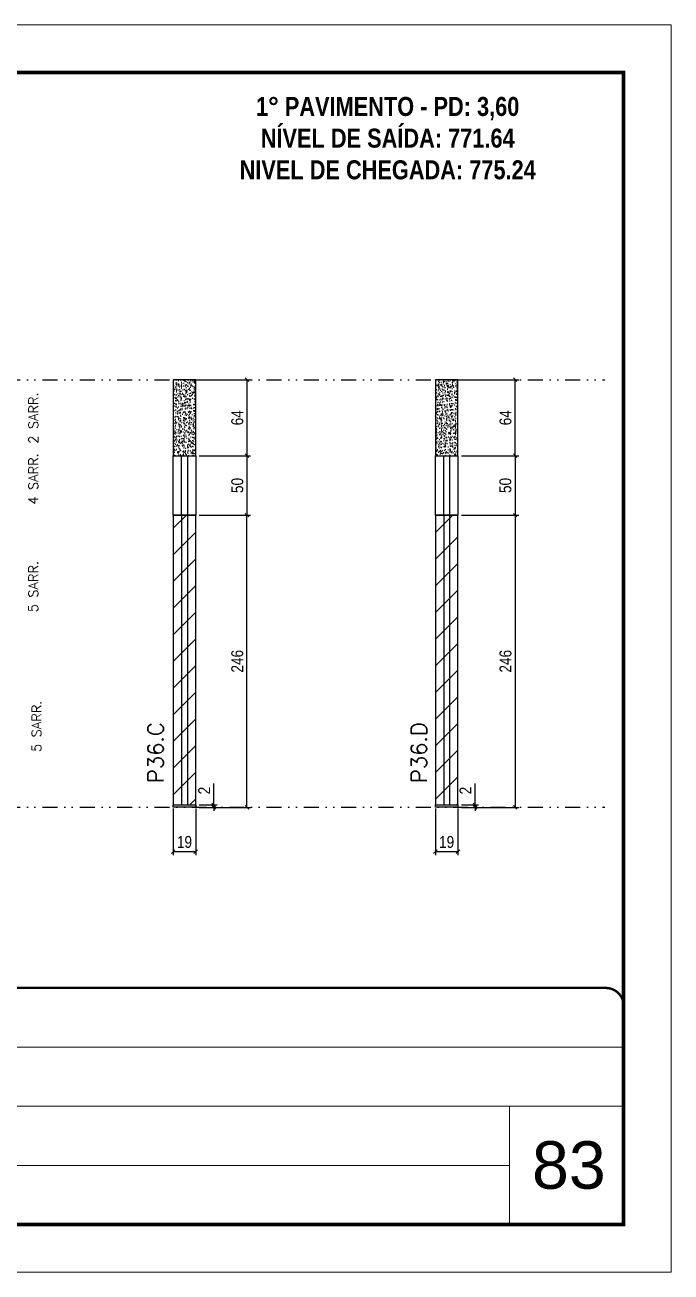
# Model space of a CAD drawing. Extents: x 2949 to 9203, y -16089 to 12527.
# Drawn here: x 7073 to 7618, y -11495 to -10445 of the extents above; entities that cross this region are included whole.
import ezdxf

# ---------------------------------------------------------------- set-up
doc = ezdxf.new("R2010")
doc.units = 0
for name, pattern in [('CONTINUO', [0]), ('DASHED', [0.75, 0.5, -0.25]), ('DIVIDE2', [0.625, 0.25, -0.125, 0, -0.125, 0, -0.125])]:
    doc.linetypes.add(name, pattern=pattern)
for name, color, linetype, lineweight in [('CARIMBO', 255, 'Continuous', 9), ('Folhas', 255, 'Continuous', 9), ('Hachura', 251, 'Continuous', 9), ('SARRAFO DE PRESSAO', 251, 'DASHED', 9), ('Texto Seção', 7, 'Continuous', 15)]:
    doc.layers.add(name, color=color, linetype=linetype, lineweight=lineweight)
for name, color, linetype in [('COTA', 241, 'Continuous'), ('NOMENCLATURA', 7, 'Continuous'), ('Nível', 160, 'Continuous'), ('Painéis', 200, 'Continuous'), ('SARR_2.2x7', 40, 'Continuous')]:
    doc.layers.add(name, color=color, linetype=linetype)
doc.styles.add('ARIAL', font='arial.ttf')
doc.styles.add('COTA TECNICA', font='techl___.ttf', dxfattribs={"height": 10})
doc.styles.add('COTA TECNICA-50', font='techl___.ttf', dxfattribs={"height": 10})
doc.styles.add('REGUA-120', font='ROMANS.shx', dxfattribs={"height": 15})
doc.styles.add('ROMANC', font='techb___.ttf', dxfattribs={"height": 2.5})
doc.styles.add('ROMANS', font='romans.shx')
doc.dimstyles.new('COTA PAINEL-50', dxfattribs={"dimtxt": 10, "dimasz": 3, "dimexe": 3, "dimexo": 3, "dimgap": 3, "dimtad": 1, "dimdec": 1, "dimzin": 12, "dimdsep": 46, "dimtxsty": 'COTA TECNICA-50', "dimblk1": 'OBLIQUE', "dimblk2": 'OBLIQUE', "dimsah": 1, "dimcen": 0.9, "dimclrd": 4, "dimclre": 4, "dimclrt": 240, "dimadec": 1, "dimazin": 3, "dimtfac": 1, "dimtdec": 1, "dimtmove": 0, "dimatfit": 3, "dimfxl": 1, "dimtolj": 1, "dimtzin": 12, "dimarcsym": 0})
doc.dimstyles.new('PAINEL', dxfattribs={"dimtxt": 10, "dimasz": 3, "dimexe": 3, "dimexo": 3, "dimgap": 3, "dimtad": 1, "dimdec": 1, "dimzin": 12, "dimdsep": 46, "dimtxsty": 'COTA TECNICA', "dimblk1": 'OBLIQUE', "dimblk2": 'OBLIQUE', "dimsah": 1, "dimcen": 0.9, "dimclrd": 4, "dimclre": 4, "dimclrt": 240, "dimadec": 1, "dimazin": 3, "dimtfac": 1, "dimtdec": 1, "dimtmove": 0, "dimatfit": 3, "dimfxl": 1, "dimtolj": 1, "dimtzin": 12, "dimarcsym": 0})
pattern_1 = [(45, (-127659.178, -38793.522), (-11.2253202, 11.2253202), [])]

# ---------------------------------------------------------------- blocks, each defined once
blk = doc.blocks.new('9999999999')
at = {"color": 30, "linetype": 'CONTINUO'}
for p, q in [((98564.6, 34379.6), (99584, 34379.6)), ((98564.6, 34329.8), (99488, 34329.8)), ((99584, 34329.8), (99488, 34329.8)), ((99488, 34329.8), (99488, 34230.2)), ((98564.6, 34280), (99488, 34280))]:
    blk.add_line(p, q, dxfattribs=at)
at = {"color": 30, "linetype": 'CONTINUO', "const_width": 2}
blk.add_lwpolyline([(99584, 34230.2), (99584, 34414.4, 0.414214), (99569, 34429.4), (98229, 34429.4, 0.414214), (98214, 34414.4), (98214, 34245.2, 0.414214), (98229, 34230.2), (99584, 34230.2)], format="xyb", dxfattribs=at)
at = {"layer": 'Folhas'}
blk.add_lwpolyline([(98139, 34190.2), (99624, 34190.2), (99624, 35240.2), (98139, 35240.2)], close=True, dxfattribs=at)
at = {"layer": 'Folhas', "color": 30, "const_width": 3}
blk.add_lwpolyline([(98214, 34230.2), (99584, 34230.2), (99584, 35200.2), (98214, 35200.2)], close=True, dxfattribs=at)
blk = doc.blocks.new('_Oblique')
at = {"color": 0, "linetype": 'ByBlock', "lineweight": -2}
blk.add_line((-0.5, -0.5), (0.5, 0.5), dxfattribs=at)
blk = doc.blocks.new('*D2912')
at = {"layer": 'COTA', "color": 4, "lineweight": -2, "transparency": 16777216}
for p, q in [((7198.2, -11104.5), (7198.2, -11143.8)), ((7217.2, -11104.5), (7217.2, -11143.8)), ((7198.2, -11140.8), (7217.2, -11140.8))]:
    blk.add_line(p, q, dxfattribs=at)
at = {"layer": 'Defpoints', "color": 0, "transparency": 16777216}
for p in [(7198.2, -11101.5), (7217.2, -11101.5), (7217.2, -11140.8)]:
    blk.add_point(p, dxfattribs=at)
at = {"layer": 'COTA', "color": 4, "lineweight": -2, "transparency": 16777216, "xscale": 3, "yscale": 3, "zscale": 3, "rotation": 180}
blk.add_blockref('_Oblique', (7198.2, -11140.8), dxfattribs=at)
at = {"layer": 'COTA', "color": 4, "lineweight": -2, "transparency": 16777216, "xscale": 3, "yscale": 3, "zscale": 3}
blk.add_blockref('_Oblique', (7217.2, -11140.8), dxfattribs=at)
at = {"layer": 'COTA', "color": 240, "transparency": 16777216, "insert": (7207.7, -11132.7), "char_height": 10, "attachment_point": 5, "style": 'COTA TECNICA'}
blk.add_mtext('\\A1;19', dxfattribs=at)
blk = doc.blocks.new('*D2913')
at = {"layer": 'COTA', "color": 4, "lineweight": -2, "transparency": 16777216}
for p, q in [((7419, -11104.5), (7419, -11143.8)), ((7438, -11104.5), (7438, -11143.8)), ((7419, -11140.8), (7438, -11140.8))]:
    blk.add_line(p, q, dxfattribs=at)
at = {"layer": 'Defpoints', "color": 0, "transparency": 16777216}
for p in [(7419, -11101.5), (7438, -11101.5), (7438, -11140.8)]:
    blk.add_point(p, dxfattribs=at)
at = {"layer": 'COTA', "color": 4, "lineweight": -2, "transparency": 16777216, "xscale": 3, "yscale": 3, "zscale": 3, "rotation": 180}
blk.add_blockref('_Oblique', (7419, -11140.8), dxfattribs=at)
at = {"layer": 'COTA', "color": 4, "lineweight": -2, "transparency": 16777216, "xscale": 3, "yscale": 3, "zscale": 3}
blk.add_blockref('_Oblique', (7438, -11140.8), dxfattribs=at)
at = {"layer": 'COTA', "color": 240, "transparency": 16777216, "insert": (7428.5, -11132.7), "char_height": 10, "attachment_point": 5, "style": 'COTA TECNICA'}
blk.add_mtext('\\A1;19', dxfattribs=at)
blk = doc.blocks.new('*D2914')
at = {"layer": 'COTA', "color": 4, "lineweight": -2, "transparency": 16777216}
for p, q in [((7441, -10857.5), (7489.2, -10857.5)), ((7486.2, -10857.5), (7486.2, -11103.5)), ((7441, -11103.5), (7489.2, -11103.5))]:
    blk.add_line(p, q, dxfattribs=at)
at = {"layer": 'Defpoints', "color": 0, "transparency": 16777216}
for p in [(7438, -10857.5), (7438, -11103.5), (7486.2, -11103.5)]:
    blk.add_point(p, dxfattribs=at)
at = {"layer": 'COTA', "color": 4, "lineweight": -2, "transparency": 16777216, "xscale": 3, "yscale": 3, "zscale": 3}
for p, rotation in [((7486.2, -10857.5), 90), ((7486.2, -11103.5), 270)]:
    blk.add_blockref('_Oblique', p, dxfattribs=dict(at, rotation=rotation))
at = {"layer": 'COTA', "color": 240, "transparency": 16777216, "insert": (7478.1, -10980.5), "char_height": 10, "attachment_point": 5, "rotation": 90, "style": 'COTA TECNICA'}
blk.add_mtext('\\A1;246', dxfattribs=at)
blk = doc.blocks.new('*D2915')
at = {"layer": 'COTA', "color": 4, "lineweight": -2, "transparency": 16777216}
for p, q in [((7441, -10743.5), (7489.2, -10743.5)), ((7486.2, -10807.5), (7486.2, -10743.5)), ((7441, -10807.5), (7489.2, -10807.5))]:
    blk.add_line(p, q, dxfattribs=at)
at = {"layer": 'Defpoints', "color": 0, "transparency": 16777216}
for p in [(7438, -10743.5), (7486.2, -10743.5), (7438, -10807.5)]:
    blk.add_point(p, dxfattribs=at)
at = {"layer": 'COTA', "color": 4, "lineweight": -2, "transparency": 16777216, "xscale": 3, "yscale": 3, "zscale": 3}
for p, rotation in [((7486.2, -10743.5), 90), ((7486.2, -10807.5), 270)]:
    blk.add_blockref('_Oblique', p, dxfattribs=dict(at, rotation=rotation))
at = {"layer": 'COTA', "color": 240, "transparency": 16777216, "insert": (7478.1, -10775.5), "char_height": 10, "attachment_point": 5, "rotation": 90, "style": 'COTA TECNICA'}
blk.add_mtext('\\A1;64', dxfattribs=at)
blk = doc.blocks.new('*D2916')
at = {"layer": 'COTA', "color": 4, "lineweight": -2, "transparency": 16777216}
for p, q in [((7220.2, -10857.5), (7263.3, -10857.5)), ((7260.3, -11103.5), (7260.3, -10857.5)), ((7220.2, -11103.5), (7263.3, -11103.5))]:
    blk.add_line(p, q, dxfattribs=at)
at = {"layer": 'Defpoints', "color": 0, "transparency": 16777216}
for p in [(7217.2, -10857.5), (7260.3, -10857.5), (7217.2, -11103.5)]:
    blk.add_point(p, dxfattribs=at)
at = {"layer": 'COTA', "color": 4, "lineweight": -2, "transparency": 16777216, "xscale": 3, "yscale": 3, "zscale": 3}
for p, rotation in [((7260.3, -10857.5), 90), ((7260.3, -11103.5), 270)]:
    blk.add_blockref('_Oblique', p, dxfattribs=dict(at, rotation=rotation))
at = {"layer": 'COTA', "color": 240, "transparency": 16777216, "insert": (7252.2, -10980.5), "char_height": 10, "attachment_point": 5, "rotation": 90, "style": 'COTA TECNICA'}
blk.add_mtext('\\A1;246', dxfattribs=at)
blk = doc.blocks.new('*D2917')
at = {"layer": 'COTA', "color": 4, "lineweight": -2, "transparency": 16777216}
for p, q in [((7232.3, -11101.5), (7232.3, -11083.4)), ((7220.2, -11101.5), (7235.3, -11101.5)), ((7220.2, -11103.5), (7235.3, -11103.5)), ((7232.3, -11103.5), (7232.3, -11101.5)), ((7232.3, -11103.5), (7232.3, -11106.5))]:
    blk.add_line(p, q, dxfattribs=at)
at = {"layer": 'Defpoints', "color": 0, "transparency": 16777216}
for p in [(7217.2, -11101.5), (7217.2, -11103.5), (7232.3, -11101.5)]:
    blk.add_point(p, dxfattribs=at)
at = {"layer": 'COTA', "color": 4, "lineweight": -2, "transparency": 16777216, "xscale": 3, "yscale": 3, "zscale": 3}
for p, rotation in [((7232.3, -11101.5), 270), ((7232.3, -11103.5), 90)]:
    blk.add_blockref('_Oblique', p, dxfattribs=dict(at, rotation=rotation))
at = {"layer": 'COTA', "color": 240, "transparency": 16777216, "insert": (7224.3, -11089.4), "char_height": 10, "attachment_point": 5, "rotation": 90, "style": 'COTA TECNICA-50'}
blk.add_mtext('\\A1;2', dxfattribs=at)
blk = doc.blocks.new('*D2962')
at = {"layer": 'COTA', "color": 4, "linetype": 'ByBlock', "lineweight": -2, "transparency": 16777216}
for p, q in [((7220.2, -10743.5), (7263.3, -10743.5)), ((7260.3, -10743.5), (7260.3, -10807.5)), ((7220.2, -10807.5), (7263.3, -10807.5))]:
    blk.add_line(p, q, dxfattribs=at)
at = {"layer": 'Defpoints', "color": 0, "linetype": 'ByBlock', "transparency": 16777216}
for p in [(7217.2, -10743.5), (7217.2, -10807.5), (7260.3, -10807.5)]:
    blk.add_point(p, dxfattribs=at)
at = {"layer": 'COTA', "color": 4, "linetype": 'ByBlock', "lineweight": -2, "transparency": 16777216, "xscale": 3, "yscale": 3, "zscale": 3}
for p, rotation in [((7260.3, -10743.5), 90), ((7260.3, -10807.5), 270)]:
    blk.add_blockref('_Oblique', p, dxfattribs=dict(at, rotation=rotation))
at = {"layer": 'COTA', "color": 240, "linetype": 'ByBlock', "transparency": 16777216, "insert": (7252.2, -10775.5), "char_height": 10, "attachment_point": 5, "rotation": 90, "style": 'COTA TECNICA'}
blk.add_mtext('\\A1;64', dxfattribs=at)
blk = doc.blocks.new('*D2963')
at = {"layer": 'COTA', "color": 4, "linetype": 'ByBlock', "lineweight": -2, "transparency": 16777216}
for p, q in [((7452.4, -11101.5), (7452.4, -11083.4)), ((7441, -11101.5), (7455.4, -11101.5)), ((7441, -11103.5), (7455.4, -11103.5)), ((7452.4, -11103.5), (7452.4, -11101.5)), ((7452.4, -11103.5), (7452.4, -11106.5))]:
    blk.add_line(p, q, dxfattribs=at)
at = {"layer": 'Defpoints', "color": 0, "linetype": 'ByBlock', "transparency": 16777216}
for p in [(7438, -11101.5), (7438, -11103.5), (7452.4, -11101.5)]:
    blk.add_point(p, dxfattribs=at)
at = {"layer": 'COTA', "color": 4, "linetype": 'ByBlock', "lineweight": -2, "transparency": 16777216, "xscale": 3, "yscale": 3, "zscale": 3}
for p, rotation in [((7452.4, -11101.5), 270), ((7452.4, -11103.5), 90)]:
    blk.add_blockref('_Oblique', p, dxfattribs=dict(at, rotation=rotation))
at = {"layer": 'COTA', "color": 240, "linetype": 'ByBlock', "transparency": 16777216, "insert": (7444.4, -11089.4), "char_height": 10, "attachment_point": 5, "rotation": 90, "style": 'COTA TECNICA'}
blk.add_mtext('\\A1;2', dxfattribs=at)
blk = doc.blocks.new('*D2958')
at = {"layer": 'COTA', "color": 4, "lineweight": -2, "transparency": 16777216}
for p, q in [((7220.2, -10807.5), (7263.3, -10807.5)), ((7260.3, -10807.5), (7260.3, -10857.5)), ((7220.2, -10857.5), (7263.3, -10857.5))]:
    blk.add_line(p, q, dxfattribs=at)
at = {"layer": 'Defpoints', "color": 0, "transparency": 16777216}
for p in [(7217.2, -10807.5), (7217.2, -10857.5), (7260.3, -10857.5)]:
    blk.add_point(p, dxfattribs=at)
at = {"layer": 'COTA', "color": 4, "lineweight": -2, "transparency": 16777216, "xscale": 3, "yscale": 3, "zscale": 3}
for p, rotation in [((7260.3, -10807.5), 90), ((7260.3, -10857.5), 270)]:
    blk.add_blockref('_Oblique', p, dxfattribs=dict(at, rotation=rotation))
at = {"layer": 'COTA', "color": 240, "transparency": 16777216, "insert": (7252.2, -10832.5), "char_height": 10, "attachment_point": 5, "rotation": 90, "style": 'COTA TECNICA'}
blk.add_mtext('\\A1;50', dxfattribs=at)
blk = doc.blocks.new('*D3009')
at = {"layer": 'COTA', "color": 4, "lineweight": -2, "transparency": 16777216}
for p, q in [((7441, -10807.5), (7489.2, -10807.5)), ((7486.2, -10807.5), (7486.2, -10857.5)), ((7441, -10857.5), (7489.2, -10857.5))]:
    blk.add_line(p, q, dxfattribs=at)
at = {"layer": 'Defpoints', "color": 0, "transparency": 16777216}
for p in [(7438, -10807.5), (7438, -10857.5), (7486.2, -10857.5)]:
    blk.add_point(p, dxfattribs=at)
at = {"layer": 'COTA', "color": 4, "lineweight": -2, "transparency": 16777216, "xscale": 3, "yscale": 3, "zscale": 3}
for p, rotation in [((7486.2, -10807.5), 90), ((7486.2, -10857.5), 270)]:
    blk.add_blockref('_Oblique', p, dxfattribs=dict(at, rotation=rotation))
at = {"layer": 'COTA', "color": 240, "transparency": 16777216, "insert": (7478, -10832.5), "char_height": 10, "attachment_point": 5, "rotation": 90, "style": 'COTA TECNICA'}
blk.add_mtext('\\A1;50', dxfattribs=at)

msp = doc.modelspace()

# ---------------------------------------------------------------- hatches: boundary and pattern name
at = {"layer": 'COTA', "linetype": 'ByBlock'}
h = msp.add_hatch(dxfattribs=at)
h.set_pattern_fill('AR-CONC', color=256, scale=0.03)
h.set_pattern_definition([(50, (-124532.8665, -38809.522), (5.46554007, -0.47817257), [0.5715, -6.2865]), (355, (-124532.8665, -38809.522), (-1.05730264, 5.73170536), [0.4572, -5.02921753]), (100.4514447, (-124532.411, -38809.562), (4.40823741, 5.25353256), [0.48570026, -5.34270734]), (46.1842, (-124532.8665, -38807.998), (8.13237123, -1.26126984), [0.85725, -9.42975]), (96.6355576, (-124532.189, -38808.103), (7.122124, 7.42278374), [0.7285507, -8.01406824]), (351.184151, (-124532.8665, -38807.998), (7.122124, 7.42278374), [0.685799, -7.54379196]), (21, (-124532.1045, -38808.379), (4.54843174, -3.06795595), [0.5715, -6.2865]), (326, (-124532.1045, -38808.379), (1.85406085, 5.52563898), [0.4572, -5.0292]), (71.451445, (-124531.7255, -38808.6347), (6.40249258, 2.45768307), [0.48570026, -5.34269813]), (37.5, (-124532.8665, -38809.522), (0.092658098, 2.536651166), [0, -4.96824, 0, -5.1054, 0, -5.04825]), (7.5, (-124532.8665, -38809.522), (2.004589875, 3.005417245), [0, -2.91084, 0, -4.85394, 0, -1.92405]), (327.5, (-124534.5658, -38809.522), (4.067717855, -0.17186232), [0, -1.905, 0, -5.9436, 0, -7.8867]), (317.5, (-124535.3278, -38809.522), (4.44387544, 0.76279473), [0, -2.4765, 0, -3.94716, 0, -5.6007])])
h.paths.add_polyline_path([(7198.24, -10807.48), (7217.24, -10807.48), (7217.24, -10743.48), (7198.24, -10743.48)])
h = msp.add_hatch(dxfattribs=at)
h.set_pattern_fill('AR-CONC', color=256, scale=0.03)
h.set_pattern_definition([(50, (-124495.2517, -38810.522), (5.46554007, -0.47817257), [0.5715, -6.2865]), (355, (-124495.2517, -38810.522), (-1.05730264, 5.73170536), [0.4572, -5.02921753]), (100.4514447, (-124494.796, -38810.562), (4.40823741, 5.25353256), [0.48570026, -5.34270734]), (46.1842, (-124495.252, -38808.998), (8.13237123, -1.26126984), [0.85725, -9.42975]), (96.6355576, (-124494.574, -38809.103), (7.122124, 7.42278374), [0.7285507, -8.01406824]), (351.184151, (-124495.252, -38808.998), (7.122124, 7.42278374), [0.685799, -7.54379196]), (21, (-124494.4897, -38809.379), (4.54843174, -3.06795595), [0.5715, -6.2865]), (326, (-124494.4897, -38809.379), (1.85406085, 5.52563898), [0.4572, -5.0292]), (71.451445, (-124494.1107, -38809.6347), (6.40249258, 2.45768307), [0.48570026, -5.34269813]), (37.5, (-124495.2517, -38810.522), (0.092658098, 2.536651166), [0, -4.96824, 0, -5.1054, 0, -5.04825]), (7.5, (-124495.2517, -38810.522), (2.004589875, 3.005417245), [0, -2.91084, 0, -4.85394, 0, -1.92405]), (327.5, (-124496.951, -38810.522), (4.067717855, -0.17186232), [0, -1.905, 0, -5.9436, 0, -7.8867]), (317.5, (-124497.713, -38810.522), (4.44387544, 0.76279473), [0, -2.4765, 0, -3.94716, 0, -5.6007])])
h.paths.add_polyline_path([(7419.02, -10807.48), (7438.02, -10807.48), (7438.02, -10743.48), (7419.02, -10743.48)])
at = {"layer": 'Hachura', "linetype": 'ByBlock'}
h = msp.add_hatch(dxfattribs=at)
h.set_pattern_fill('ANSI31', color=256, scale=5)
h.set_pattern_definition(pattern_1)
h.paths.add_polyline_path([(7217.24, -10857.48), (7198.24, -10857.48), (7198.24, -11101.48), (7217.24, -11101.48)])
h = msp.add_hatch(dxfattribs=at)
h.set_pattern_fill('ANSI31', color=256, scale=5)
h.set_pattern_definition(pattern_1)
h.paths.add_polyline_path([(7438.02, -10857.48), (7419.02, -10857.48), (7419.02, -11101.48), (7438.02, -11101.48)])

# ---------------------------------------------------------------- linework, layer by layer
at = {"layer": 'COTA', "linetype": 'ByBlock'}
for points in [[(7198.24, -10807.48), (7217.24, -10807.48), (7217.24, -10743.48), (7198.24, -10743.48)], [(7419.02, -10807.48), (7438.02, -10807.48), (7438.02, -10743.48), (7419.02, -10743.48)]]:
    msp.add_lwpolyline(points, close=True, dxfattribs=at)
at = {"layer": 'Nível', "color": 4, "linetype": 'DIVIDE2', "ltscale": 50}
for p, q in [((6207.53, -10743.48), (7561.82, -10743.48)), ((6207.53, -11103.48), (7561.82, -11103.48))]:
    msp.add_line(p, q, dxfattribs=at)
at = {"layer": 'Painéis'}
for p, q in [((7198.24, -10807.48), (7217.24, -10807.48)), ((7198.24, -10857.48), (7198.24, -10807.48)), ((7217.24, -10807.48), (7217.24, -10857.48)), ((7419.02, -10807.48), (7438.02, -10807.48)), ((7419.02, -10857.48), (7419.02, -10807.48)), ((7438.02, -10807.48), (7438.02, -10857.48)), ((7217.24, -10857.48), (7198.24, -10857.48)), ((7438.02, -10857.48), (7419.02, -10857.48)), ((7419.02, -10857.48), (7419.02, -11101.48)), ((7419.02, -10857.48), (7438.02, -10857.48)), ((7438.02, -10857.48), (7419.02, -10857.48)), ((7438.02, -11101.48), (7438.02, -10857.48)), ((7419.02, -11101.48), (7438.02, -11101.48)), ((7419.02, -11101.48), (7438.02, -11101.48)), ((7419.02, -11103.48), (7419.02, -11101.48)), ((7438.02, -11103.48), (7419.02, -11103.48)), ((7438.02, -11101.48), (7438.02, -11103.48))]:
    msp.add_line(p, q, dxfattribs=at)
for points in [[(7198.24, -11101.48), (7217.24, -11101.48), (7217.24, -10857.48), (7198.24, -10857.48)], [(7198.24, -10857.48), (7217.24, -10857.48), (7217.24, -10857.48), (7198.24, -10857.48)], [(7198.24, -11101.48), (7217.24, -11101.48), (7217.24, -11103.48), (7198.24, -11103.48)]]:
    msp.add_lwpolyline(points, close=True, dxfattribs=at)
at = {"layer": 'SARR_2.2x7'}
for p, q in [((7205.24, -10857.48), (7205.24, -10807.48)), ((7210.24, -10807.48), (7210.24, -10857.48)), ((7426.02, -10857.48), (7426.02, -10807.48)), ((7431.02, -10807.48), (7431.02, -10857.48)), ((7205.24, -10857.48), (7205.24, -11101.48)), ((7210.24, -10857.48), (7210.24, -11101.48)), ((7426.02, -10857.48), (7426.02, -11101.48)), ((7431.02, -10857.48), (7431.02, -11101.48))]:
    msp.add_line(p, q, dxfattribs=at)

# ---------------------------------------------------------------- block references
at = {"layer": 'SARRAFO DE PRESSAO', "color": 6, "linetype": 'ByBlock'}
msp.add_blockref('9999999999', (-92006.44, -45684.97), dxfattribs=at)

# ---------------------------------------------------------------- texts
at = {"layer": 'CARIMBO', "style": 'ARIAL'}
msp.add_text('83', height=40, dxfattribs=at).set_placement((7500.39, -11424.62))
at = {"layer": 'NOMENCLATURA', "color": 2, "insert": (7378.86, -10478.71), "char_height": 16, "attachment_point": 2, "style": 'ROMANC'}
msp.add_mtext_dynamic_manual_height_columns('\\P1° PAVIMENTO - PD: 3,60\\PNÍVEL DE SAÍDA: 771.64\\PNIVEL DE CHEGADA: 775.24', width=300.2766, gutter_width=1, heights=[0], dxfattribs=at)
at = {"layer": 'Texto Seção', "linetype": 'Continuous', "style": 'ROMANS'}
for s, p in [('2 SARR.', (7084.41, -10797.39)), ('4 SARR.', (7084.41, -10848.62)), ('5 SARR.', (7084.41, -10939.26)), ('5 SARR.', (7087.12, -11056.86))]:
    msp.add_text(s, height=8, rotation=90, dxfattribs=at).set_placement(p)
at = {"layer": 'Texto Seção', "char_height": 13, "width": 285.3299, "attachment_point": 7, "rotation": 90, "style": 'REGUA-120'}
for s, insert in [('P36.C', (7189.9, -11083.02)), ('P36.D', (7411.7, -11083.02))]:
    msp.add_mtext(s, dxfattribs=dict(at, insert=insert))

# ---------------------------------------------------------------- dimensions: what is measured, and where the dimension line sits
at = {"layer": 'COTA', "linetype": 'ByBlock'}
for base, p1, p2, picture, middle in [((7260.32, -10807.48), (7217.24, -10743.48), (7217.24, -10807.48), '*D2962', (7252.22, -10775.48)), ((7452.44, -11101.48), (7438.02, -11103.48), (7438.02, -11101.48), '*D2963', (7444.44, -11089.43))]:
    dim = msp.add_linear_dim(base=base, p1=p1, p2=p2, angle=90, dimstyle='PAINEL', dxfattribs=at)
    dim.commit()
    dim.dimension.update_dxf_attribs({"geometry": picture, "text_midpoint": middle})
at = {"layer": 'COTA'}
for base, p1, p2, picture, middle in [((7486.15, -10743.48), (7438.02, -10807.48), (7438.02, -10743.48), '*D2915', (7478.05, -10775.48)), ((7260.32, -10857.48), (7217.24, -11103.48), (7217.24, -10857.48), '*D2916', (7252.22, -10980.48)), ((7486.15, -11103.48), (7438.02, -10857.48), (7438.02, -11103.48), '*D2914', (7478.05, -10980.48))]:
    dim = msp.add_linear_dim(base=base, p1=p1, p2=p2, angle=90, dimstyle='PAINEL', override={"dimarcsym": 2}, dxfattribs=at)
    dim.commit()
    dim.dimension.update_dxf_attribs({"geometry": picture, "text_midpoint": middle})
for base, p1, p2, picture, middle in [((7260.32, -10857.48), (7217.24, -10807.48), (7217.24, -10857.48), '*D2958', (7252.21, -10832.48)), ((7486.15, -10857.48), (7438.02, -10807.48), (7438.02, -10857.48), '*D3009', (7478.04, -10832.48))]:
    dim = msp.add_linear_dim(base=base, p1=p1, p2=p2, angle=90, dimstyle='PAINEL', dxfattribs=at)
    dim.commit()
    dim.dimension.update_dxf_attribs({"geometry": picture, "text_midpoint": middle})
dim = msp.add_linear_dim(base=(7232.32, -11101.48), p1=(7217.24, -11103.48), p2=(7217.24, -11101.48), angle=90, dimstyle='COTA PAINEL-50', dxfattribs=at)
dim.commit()
dim.dimension.update_dxf_attribs({"geometry": '*D2917', "text_midpoint": (7232.32, -11089.43), "dimtype": 160})
for base, p1, p2, picture, middle in [((7217.24, -11140.83), (7198.24, -11101.48), (7217.24, -11101.48), '*D2912', (7207.74, -11132.74)), ((7438.02, -11140.83), (7419.02, -11101.48), (7438.02, -11101.48), '*D2913', (7428.52, -11132.74))]:
    dim = msp.add_linear_dim(base=base, p1=p1, p2=p2, dimstyle='PAINEL', override={"dimarcsym": 2}, dxfattribs=at)
    dim.commit()
    dim.dimension.update_dxf_attribs({"geometry": picture, "text_midpoint": middle})

doc.saveas('drawing.dxf')
